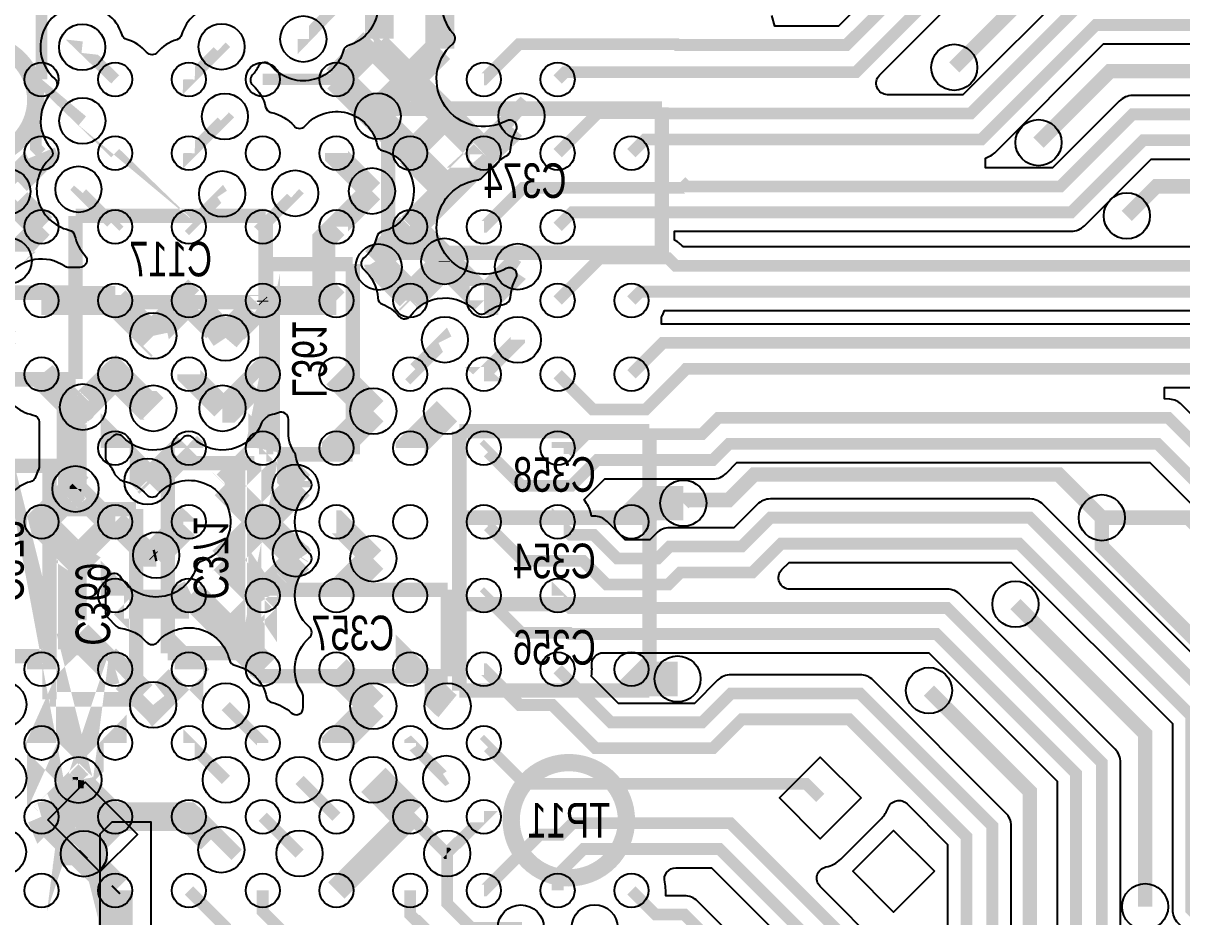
# Model space of a CAD drawing. Extents: x 208 to 378, y -7 to 113.
# Drawn here: x 254.14 to 264.36, y 59.73 to 67.61 of the extents above; entities that cross this region are included whole.
import ezdxf
from ezdxf.enums import TextEntityAlignment as Align

# ---------------------------------------------------------------- set-up
doc = ezdxf.new("R2010")
doc.units = 0
for name, color, linetype in [('ET_TOP', 80, 'CONTINUOUS'), ('PG_SILKSCREEN_BOTTOM', 142, 'CONTINUOUS'), ('PIN_TOP', 141, 'CONTINUOUS'), ('RD_ASSEMBLY_BOTTOM', 212, 'CONTINUOUS'), ('VC_TOP', 43, 'CONTINUOUS')]:
    doc.layers.add(name, color=color, linetype=linetype)

msp = doc.modelspace()

# ---------------------------------------------------------------- linework, layer by layer
at = {"layer": 'ET_TOP'}
for points, const_width in [([(295.783, 40.605964), (295.783, 42.233342), (293.845742, 44.1706), (290.797742, 44.1706), (289.654742, 45.3136), (287.9344, 45.3136), (286.639, 46.609), (280.67, 46.609), (274.574, 52.705), (274.574, 63.5), (269.1384, 68.9356), (262.922512, 68.9356), (261.550658, 67.564), (261.399274, 67.41287), (259.908294, 67.41287), (259.899912, 67.420998), (258.515612, 67.420998), (258.204716, 67.110102), (258.204462, 67.110102)], 0.10414), ([(280.575258, 46.3804), (274.3454, 52.610258), (274.3454, 63.405258), (269.043658, 68.707), (263.017254, 68.707), (261.874, 67.564), (261.48411, 67.17411), (258.91871, 67.17411), (258.854702, 67.110102)], 0.10414), ([(262.350758, 67.215766), (263.333992, 68.199), (265.176, 68.199)], 0.127), ([(257.283204, 67.467734), (257.283204, 68.029582)], 0.254), ([(257.816604, 67.37985), (257.816604, 67.884802)], 0.254), ([(293.243, 40.605964), (293.243, 42.233342), (292.550342, 42.926), (289.941, 42.926), (288.6964, 44.1706), (287.495742, 44.1706), (286.200342, 45.466), (280.416, 45.466), (273.431, 52.451), (273.431, 63.119), (268.732, 67.818), (263.50468, 67.818), (262.495792, 66.809112), (259.95757, 66.809112), (259.956808, 66.809874), (259.81152, 66.809874), (259.809996, 66.811398), (259.205984, 66.811398), (258.854702, 66.460116)], 0.10414), ([(254.304546, 67.749928), (254.304546, 67.110102)], 0.1016), ([(256.612644, 67.465702), (256.612644, 67.458082), (256.90449, 67.760088)], 0.1016), ([(254.664972, 66.74485), (254.634238, 66.770504), (254.954532, 66.460116)], 0.1016), ([(280.321258, 45.2374), (273.2024, 52.356258), (273.2024, 63.024258), (268.637258, 67.5894), (263.599168, 67.5894), (262.590534, 66.580512), (259.944616, 66.580512), (259.943854, 66.580004), (259.624322, 66.580004), (259.504688, 66.460116)], 0.10414), ([(257.231388, 67.437), (256.90449, 67.110102)], 0.254), ([(256.914396, 67.120008), (257.231388, 67.437)], 0.254), ([(257.231388, 67.437), (257.25247, 67.437)], 0.254), ([(257.25247, 67.437), (257.283204, 67.467734)], 0.254), ([(257.25247, 67.402202), (257.25247, 67.437)], 0.254), ([(257.554476, 67.100196), (257.25247, 67.402202)], 0.254), ([(254.954532, 67.110102), (254.660654, 67.394074), (254.66294, 67.39382)], 0.1016), ([(255.8923, 67.39763), (255.895856, 67.394328), (255.604264, 67.102736), (255.604518, 67.110102)], 0.1016), ([(257.554476, 67.117976), (257.816604, 67.37985)], 0.254), ([(257.564382, 66.469768), (256.914396, 67.120008)], 0.254), ([(257.28549, 66.830956), (257.554222, 67.099688)], 0.254), ([(257.554222, 67.099688), (257.554476, 67.100196)], 0.254), ([(257.554222, 67.099688), (257.886454, 66.76771)], 0.254), ([(257.554476, 67.100196), (257.554476, 67.117976)], 0.254), ([(263.093708, 66.552318), (263.72439, 67.183), (265.176, 67.183)], 0.127), ([(254.304546, 66.460116), (254.254, 66.510662), (254.254, 67.059302), (254.304546, 67.110102)], 0.1016), ([(256.254504, 67.110102), (256.90449, 67.110102)], 0.1016), ([(257.268218, 66.785744), (257.28549, 66.802762)], 0.254), ([(257.28549, 66.802762), (257.28549, 66.830956)], 0.254), ([(258.535678, 66.784474), (258.5339, 66.785998), (258.20624, 66.458338)], 0.254), ([(255.604518, 66.460116), (255.604264, 66.449702), (255.929638, 66.775076), (255.921764, 66.782696)], 0.1016), ([(257.564382, 66.469768), (257.842004, 66.74739)], 0.2032), ([(257.842004, 66.74739), (257.8862, 66.767456)], 0.2032), ([(257.888994, 66.77025), (257.886454, 66.76771)], 0.254), ([(258.201668, 66.457322), (257.888994, 66.77025)], 0.254), ([(257.8862, 66.767456), (257.886454, 66.76771)], 0.2032), ([(289.052, 40.605964), (289.052, 42.233342), (288.257742, 43.0276), (286.987742, 43.0276), (285.565342, 44.45), (279.781, 44.45), (272.415, 51.816), (272.415, 62.611), (268.224, 66.802), (263.922764, 66.802), (263.286748, 66.165984), (259.988304, 66.165984), (259.979668, 66.174366), (259.95884, 66.153284), (258.54787, 66.153284), (258.204716, 65.81013), (258.204462, 65.81013)], 0.10414), ([(287.782, 40.605964), (287.782, 41.656), (287.909, 41.783), (288.71926, 41.783), (288.8234, 41.88714), (288.8234, 42.1386), (288.163, 42.799), (287.931098, 42.799), (287.677098, 42.545), (287.468818, 42.545), (287.214818, 42.799), (286.893, 42.799), (285.4706, 44.2214), (279.686258, 44.2214), (272.1864, 51.721258), (272.1864, 62.516258), (268.129258, 66.5734), (264.017252, 66.5734), (263.38149, 65.937384), (258.981956, 65.937384), (258.854702, 65.81013)], 0.10414), ([(254.304546, 66.460116), (254.311658, 66.442844), (253.996952, 66.128138), (254.004064, 66.120772)], 0.254), ([(256.90449, 66.460116), (256.90449, 66.439288), (257.21818, 66.125598)], 0.2032), ([(257.554476, 66.460116), (257.839718, 66.174874)], 0.254), ([(257.564382, 66.469768), (257.554476, 66.460116)], 0.2032), ([(258.204716, 66.45021), (257.92938, 66.174874)], 0.254), ([(258.204462, 66.460116), (258.204716, 66.460116), (258.201668, 66.457322)], 0.254), ([(258.204462, 66.460116), (258.204716, 66.460116), (258.204716, 66.45021)], 0.254), ([(258.20624, 66.458338), (258.204716, 66.460116), (258.204462, 66.460116)], 0.254), ([(257.92938, 66.174874), (257.564636, 65.81013)], 0.254), ([(257.839718, 66.174874), (257.92938, 66.174874)], 0.254), ([(254.304546, 65.81013), (254.309626, 65.805304), (253.998984, 66.115692), (254.004064, 66.120772)], 0.254), ([(254.954532, 65.81013), (254.956056, 65.811654), (254.628396, 66.139314), (254.62992, 66.141092)], 0.1016), ([(256.90449, 65.81013), (256.90449, 65.811908), (257.21818, 66.125598)], 0.2032), ([(265.176, 66.167), (264.131806, 66.167), (263.87171, 65.906904)], 0.127), ([(255.604518, 65.81013), (255.60528, 65.809368), (255.896872, 66.10096), (255.89738, 66.100198)], 0.1016), ([(256.540508, 66.105786), (256.543048, 66.1035), (256.251964, 65.812416), (256.254504, 65.81013)], 0.1016), ([(254.013462, 65.509648), (254.304546, 65.81013)], 0.2032), ([(256.90449, 65.81013), (256.794, 65.69964), (256.794, 65.270634), (256.90449, 65.160144)], 0.2032), ([(257.553714, 65.811146), (257.24739, 65.504822)], 0.254), ([(257.554476, 65.81013), (257.553714, 65.811146)], 0.254), ([(257.564636, 65.81013), (257.554476, 65.81013)], 0.254), ([(257.554476, 65.81013), (257.855974, 65.508632)], 0.254), ([(286.512, 40.605964), (286.512, 41.7576), (286.4739, 41.7957), (286.4739, 41.890442), (285.057342, 43.307), (279.4, 43.307), (271.399, 51.308), (271.399, 61.976), (267.589, 65.786), (264.979658, 65.786), (264.660634, 65.466976), (259.895086, 65.466976), (259.829808, 65.532508), (259.226812, 65.532508), (258.854702, 65.160144)], 0.10414), ([(254.013462, 65.509648), (253.99238, 65.490598), (253.99365, 65.490598)], 0.2032), ([(257.24739, 65.504822), (257.271774, 65.480438)], 0.254), ([(257.2766, 65.4558), (257.24739, 65.504822)], 0.254), ([(257.27279, 65.480438), (257.271774, 65.480438)], 0.254), ([(257.271774, 65.480438), (257.2766, 65.475866)], 0.254), ([(257.554476, 65.199006), (257.27279, 65.480438)], 0.254), ([(257.2766, 65.475866), (257.2766, 65.4558)], 0.254), ([(257.554476, 65.182242), (257.866896, 65.494916)], 0.254), ([(257.855974, 65.508632), (257.855974, 65.505838)], 0.254), ([(257.866642, 65.498726), (257.855974, 65.505838)], 0.254), ([(257.855974, 65.505838), (257.855974, 65.498726)], 0.254), ([(257.855974, 65.505838), (257.863086, 65.498726)], 0.254), ([(257.855974, 65.498726), (257.863086, 65.498726)], 0.254), ([(257.866896, 65.494916), (257.863086, 65.498726)], 0.254), ([(257.863086, 65.498726), (257.866642, 65.498726)], 0.254), ([(258.204716, 65.160906), (257.866642, 65.498726)], 0.254), ([(285.242, 40.605964), (285.242, 41.656), (285.369, 41.783), (285.75, 41.783), (285.91764, 41.61536), (286.06496, 41.61536), (286.17164, 41.72204), (286.17164, 41.86936), (285.529274, 42.511726), (285.275274, 42.511726), (285.107634, 42.679366), (285.107634, 42.933366), (284.9626, 43.0784), (279.305258, 43.0784), (271.1704, 51.213258), (271.1704, 61.881258), (267.494258, 65.5574), (265.0744, 65.5574), (264.755376, 65.238376), (259.58292, 65.238376), (259.504688, 65.160144)], 0.10414), ([(257.855974, 65.505838), (257.855974, 65.498726)], 0.1016), ([(256.254504, 63.859918), (256.254504, 63.860172), (256.252472, 63.850012)], 0.3048), ([(254.304546, 65.160144), (254.954532, 65.160144)], 0.254), ([(255.29032, 64.849756), (255.284478, 64.855598), (255.271778, 64.842898), (254.954532, 65.160144)], 0.254), ([(255.29032, 64.849756), (255.288288, 64.859408), (255.596898, 65.167764), (255.604518, 65.160144)], 0.254), ([(255.927606, 64.830706), (255.92913, 64.832484), (255.602994, 65.15862), (255.604518, 65.160144)], 0.254), ([(255.927606, 64.830706), (255.927098, 64.831468), (256.255266, 65.159636), (256.254504, 65.160144)], 0.254), ([(256.254504, 65.160144), (256.90449, 65.160144)], 0.254), ([(256.254504, 65.154302), (256.254504, 65.160144)], 0.254), ([(256.254504, 65.154302), (256.254504, 65.150238)], 0.254), ([(256.260092, 65.154302), (256.254504, 65.154302)], 0.254), ([(257.5433, 65.17132), (257.554476, 65.182242)], 0.254), ([(257.554476, 65.160144), (257.5433, 65.17132)], 0.254), ([(257.554476, 65.182242), (257.554476, 65.199006)], 0.254), ([(257.554476, 65.160144), (257.554476, 65.182242)], 0.254), ([(258.204462, 65.160144), (258.204716, 65.160144), (258.204716, 65.160906)], 0.254), ([(256.254504, 65.150238), (256.264156, 65.150238), (256.260092, 65.154302)], 0.1016), ([(256.254504, 65.160144), (256.254504, 65.150238)], 0.1016), ([(256.260092, 65.154302), (256.254504, 65.160144)], 0.1016), ([(254.631952, 60.923932), (254.632206, 60.922916), (254.630174, 60.933838)], 0.254), ([(257.554476, 64.510158), (257.554984, 64.50965), (257.8608, 64.815466), (257.861054, 64.814958)], 0.127), ([(258.503674, 64.81445), (258.503674, 64.81318), (258.202684, 64.511936), (258.204716, 64.510158), (258.204462, 64.510158)], 0.127), ([(276.987, 40.605964), (276.987, 41.545002), (276.749002, 41.783), (276.30374, 41.783), (276.1996, 41.88714), (276.1996, 43.274742), (269.367, 50.107342), (269.367, 60.452), (265.032236, 64.786764), (259.78104, 64.786764), (259.504688, 64.510158)], 0.10414), ([(255.290574, 64.210438), (255.265174, 64.235838), (255.228852, 64.235838), (254.954532, 64.510158), (254.948944, 64.505586), (254.659638, 64.21628)], 0.254), ([(255.900174, 64.210438), (255.953006, 64.210438), (256.253488, 64.511174), (256.254504, 64.510158)], 0.254), ([(254.61849, 64.195198), (254.309118, 64.50457), (254.304546, 64.510158)], 0.254), ([(254.954532, 64.510158), (254.954532, 64.506348), (254.669798, 64.221614)], 0.2032), ([(255.604518, 64.510158), (255.604518, 64.506094), (255.900174, 64.210438)], 0.2032), ([(256.90449, 64.510158), (257.22961, 64.185038)], 0.254), ([(275.717, 40.605964), (275.717, 41.275), (275.971, 41.529), (275.971, 43.18), (269.1384, 50.0126), (269.1384, 60.357258), (264.937748, 64.558164), (259.987542, 64.558164), (259.882894, 64.453262), (259.628894, 64.199262), (259.165344, 64.199262), (258.854702, 64.510158)], 0.10414), ([(254.644144, 64.192658), (254.62611, 64.184022), (254.622808, 64.19088), (254.61849, 64.195198)], 0.254), ([(254.669798, 64.221614), (254.61849, 64.195198)], 0.254), ([(254.63246, 64.190372), (254.632968, 64.189864), (254.633984, 64.190626)], 0.254), ([(254.669798, 64.221614), (254.63246, 64.190372)], 0.254), ([(254.669798, 64.221614), (254.636016, 64.192658)], 0.254), ([(254.63627, 64.192658), (254.669798, 64.221614)], 0.254), ([(254.669798, 64.221614), (254.644144, 64.192658)], 0.254), ([(254.669798, 64.221614), (254.659638, 64.21628)], 0.254), ([(254.575818, 63.509398), (254.575818, 64.195198), (254.61849, 64.195198)], 0.254), ([(254.633984, 64.190626), (254.61849, 64.195198)], 0.254), ([(254.636016, 64.192658), (254.62611, 64.192658), (254.62611, 64.195198), (254.61849, 64.195198)], 0.254), ([(254.63246, 64.190372), (254.633984, 64.190626)], 0.254), ([(254.644144, 64.192658), (254.633984, 64.190626)], 0.254), ([(254.636016, 64.192658), (254.633984, 64.190626)], 0.254), ([(254.659638, 64.21628), (254.636016, 64.192658)], 0.254), ([(254.636016, 64.192658), (254.63627, 64.192658)], 0.254), ([(254.63627, 64.192658), (254.644144, 64.192658)], 0.254), ([(256.90449, 63.859918), (256.90449, 63.860172), (257.22961, 64.185038)], 0.254), ([(257.554476, 63.859918), (257.554476, 63.860172), (257.879596, 64.185038)], 0.254), ([(254.954532, 63.859918), (254.954532, 63.860172), (255.213866, 63.600838)], 0.254), ([(256.581148, 63.533528), (256.254504, 63.860172), (256.254504, 63.859918)], 0.254), ([(272.288, 40.605964), (272.288, 41.656), (272.161, 41.783), (271.653, 41.783), (271.5006, 41.9354), (271.5006, 46.068742), (268.1986, 49.370742), (268.1986, 60.165742), (264.237978, 64.126364), (260.272022, 64.126364), (260.128258, 63.9826), (259.106924, 63.9826), (258.979924, 63.8556), (258.975352, 63.860172), (258.854702, 63.860172), (258.854702, 63.859918)], 0.10414), ([(255.586992, 63.877444), (255.256792, 63.547498)], 0.254), ([(255.604518, 63.859918), (255.604518, 63.860172), (255.586992, 63.877444)], 0.254), ([(256.252472, 63.850012), (255.944116, 63.541656)], 0.254), ([(271.018, 40.605964), (271.018, 41.275), (271.272, 41.529), (271.272, 45.974), (267.97, 49.276), (267.97, 60.071), (264.143236, 63.897764), (260.366764, 63.897764), (260.223, 63.754), (259.201412, 63.754), (258.973828, 63.526416), (258.538218, 63.526416), (258.204716, 63.860172), (258.204462, 63.859918)], 0.10414), ([(254.604012, 63.509398), (254.575818, 63.509398)], 0.254), ([(254.604774, 63.499238), (254.575818, 63.509398)], 0.254), ([(254.604012, 63.509398), (254.596646, 63.502286), (254.593598, 63.499238)], 0.254), ([(254.604012, 63.509398), (254.613664, 63.509398)], 0.254), ([(254.604774, 63.499238), (254.604012, 63.509398)], 0.254), ([(254.62738, 63.509398), (254.604774, 63.499238)], 0.254), ([(254.613664, 63.509398), (254.604774, 63.499238)], 0.254), ([(254.613664, 63.509398), (254.620776, 63.516256), (254.62738, 63.509398)], 0.254), ([(254.613664, 63.509398), (254.62738, 63.509398)], 0.254), ([(255.213866, 63.600838), (255.214374, 63.600838)], 0.254), ([(255.214374, 63.600838), (255.239774, 63.575438)], 0.254), ([(255.239774, 63.575438), (255.23952, 63.56477)], 0.254), ([(255.256792, 63.547498), (255.23952, 63.56477)], 0.254), ([(255.922018, 63.534036), (255.92278, 63.534798)], 0.3048), ([(255.92278, 63.534798), (255.9431, 63.54064)], 0.3048), ([(255.938782, 63.536322), (255.976374, 63.550038)], 0.3048), ([(255.9431, 63.54064), (255.976374, 63.550038)], 0.3048), ([(256.248154, 63.2079), (255.922018, 63.534036)], 0.254), ([(255.9431, 63.54064), (255.938782, 63.536322)], 0.254), ([(255.9431, 63.54064), (255.944116, 63.541656)], 0.254), ([(255.944116, 63.541656), (255.976374, 63.550038)], 0.254), ([(256.581148, 63.533528), (256.256028, 63.208662)], 0.254), ([(256.54508, 63.570358), (256.54508, 63.513208)], 0.254), ([(256.582926, 63.532512), (256.54508, 63.570358)], 0.254), ([(256.54508, 63.513208), (256.581148, 63.533528)], 0.254), ([(256.581148, 63.533528), (256.582164, 63.532512)], 0.254), ([(256.582164, 63.532512), (256.582926, 63.532512)], 0.254), ([(259.962904, 63.374016), (259.990844, 63.401956), (260.361684, 63.401956), (260.586728, 63.627), (263.271, 63.627), (263.652, 63.246)], 0.127), ([(254.593598, 63.499238), (254.304546, 63.210186), (254.303784, 63.199264), (254.62738, 62.875668)], 0.254), ([(254.604774, 63.499238), (254.593598, 63.499238)], 0.2032), ([(254.929386, 63.209932), (254.89408, 63.209932), (254.604774, 63.499238)], 0.2032), ([(254.604774, 63.499238), (254.604774, 63.500508), (254.613664, 63.509398)], 0.1016), ([(259.504688, 63.209932), (259.504688, 63.210186), (259.668518, 63.374016), (259.962904, 63.374016)], 0.3048), ([(255.914906, 62.874652), (256.248154, 63.2079)], 0.254), ([(256.255012, 63.204852), (256.254504, 63.210186)], 0.3048), ([(256.252472, 63.212218), (256.248154, 63.2079)], 0.254), ([(256.254504, 63.210186), (256.248154, 63.2079)], 0.254), ([(256.248154, 63.2079), (256.255266, 63.200788)], 0.254), ([(256.251964, 63.207646), (256.254504, 63.210186)], 0.254), ([(256.255012, 63.204852), (256.251964, 63.207646)], 0.254), ([(256.254504, 63.210186), (256.252472, 63.212218)], 0.254), ([(256.256028, 63.208662), (256.254504, 63.210186)], 0.254), ([(256.255266, 63.200788), (256.254504, 63.210186)], 0.254), ([(256.255012, 63.204852), (256.576068, 62.883796)], 0.254), ([(269.748, 40.605964), (269.748, 41.275), (268.732, 42.291), (268.732, 43.053), (270.256, 44.577), (270.256, 45.916342), (267.081, 49.091342), (267.081, 57.473342), (264.668, 59.886342), (264.668, 61.595), (263.017, 63.246), (260.731, 63.246), (260.477, 62.992), (259.842, 62.992), (259.735828, 62.885828), (259.382514, 62.885828), (259.173726, 63.094616), (258.970018, 63.094616), (258.854702, 63.210186), (258.854702, 63.209932)], 0.10414), ([(254.616966, 62.897512), (254.304546, 63.209932)], 0.2032), ([(254.929386, 63.209932), (254.616966, 62.897512)], 0.2032), ([(254.954532, 63.209932), (254.929386, 63.209932)], 0.2032), ([(255.290574, 62.915038), (255.249426, 62.915038), (254.954532, 63.209932)], 0.2032), ([(256.90449, 63.209932), (256.904744, 63.209932), (257.22961, 62.885066)], 0.2032), ([(268.478, 40.605964), (268.478, 41.275), (268.5034, 41.3004), (268.5034, 43.147742), (270.0274, 44.671742), (270.0274, 45.8216), (266.8524, 48.9966), (266.8524, 57.3786), (264.4394, 59.7916), (264.4394, 61.500258), (262.922258, 63.0174), (260.825742, 63.0174), (260.571742, 62.7634), (259.936742, 62.7634), (259.83057, 62.657228), (259.287772, 62.657228), (259.078984, 62.866016), (258.548632, 62.866016), (258.204716, 63.210186), (258.204462, 63.209932)], 0.10414), ([(263.652, 63.246), (263.652, 62.992), (264.922, 61.722)], 0.127), ([(263.652, 63.246), (264.414, 63.246), (267.462, 60.198), (267.462, 55.499)], 0.127), ([(254.62738, 62.875668), (254.628142, 62.87516), (254.62738, 62.874398), (254.616966, 62.88278)], 0.254), ([(255.2954, 62.910212), (255.299972, 62.915038)], 0.254), ([(256.546096, 62.929008), (256.542286, 62.922912)], 0.254), ([(256.542286, 62.922912), (256.576068, 62.883796)], 0.254), ([(256.573528, 62.881256), (256.542286, 62.922912)], 0.254), ([(256.576068, 62.883796), (256.546096, 62.929008)], 0.254), ([(254.616966, 62.88278), (254.616966, 62.874398), (254.575818, 62.874398), (254.575818, 62.213998), (254.62738, 62.213998)], 0.254), ([(254.616966, 62.88278), (254.62738, 62.875668)], 0.254), ([(254.616966, 62.88278), (254.616966, 62.897512)], 0.2032), ([(255.299972, 62.915038), (255.290574, 62.915038)], 0.2032), ([(255.315974, 62.915038), (255.299972, 62.915038)], 0.2032), ([(255.2954, 62.910212), (255.290574, 62.915038)], 0.1016), ([(255.315974, 62.915038), (255.2954, 62.910212)], 0.1016), ([(255.900174, 62.864238), (255.91262, 62.876684)], 0.254), ([(255.902206, 62.862206), (255.900174, 62.864238)], 0.254), ([(255.914906, 62.874652), (255.902206, 62.862206)], 0.254), ([(255.91262, 62.876684), (255.914906, 62.874652)], 0.254), ([(256.242058, 62.5475), (255.914906, 62.874652)], 0.254), ([(256.254504, 62.559946), (256.254504, 62.5602), (256.275332, 62.529466)], 0.254), ([(256.414524, 62.721998), (256.573528, 62.881256)], 0.254), ([(256.90449, 62.559946), (256.90449, 62.5602), (257.22961, 62.885066)], 0.254), ([(255.031494, 62.483238), (254.954532, 62.5602), (254.954532, 62.559946)], 0.254), ([(256.254504, 62.559946), (256.254504, 62.5602), (256.242058, 62.5475)], 0.254), ([(256.254504, 62.559946), (256.254504, 62.5602), (256.414524, 62.719966)], 0.254), ([(256.414524, 62.719966), (256.414524, 62.721998)], 0.254), ([(255.604518, 62.483238), (255.031494, 62.483238)], 0.254), ([(255.623822, 62.569344), (255.604518, 62.5602), (255.604518, 62.559946)], 0.254), ([(255.63195, 62.56147), (255.604518, 62.534038)], 0.254), ([(255.604518, 62.559946), (255.604518, 62.534038)], 0.254), ([(255.604518, 62.534038), (255.604518, 62.483238)], 0.254), ([(255.63195, 62.56147), (255.623822, 62.569344)], 0.254), ([(255.990344, 62.203076), (255.63195, 62.56147)], 0.254), ([(256.275332, 62.529466), (255.98882, 62.242954)], 0.254), ([(263.017, 40.859964), (263.017, 41.529), (263.271, 41.783), (263.271, 43.688), (262.382, 44.577), (262.382, 46.043342), (265.8364, 49.497742), (265.8364, 56.9976), (263.4234, 59.4106), (263.4234, 60.992258), (262.194548, 62.221364), (258.964684, 62.221364), (258.955032, 62.231016), (258.533646, 62.231016), (258.204716, 62.5602), (258.204462, 62.559946)], 0.10414), ([(264.287, 40.859964), (264.287, 41.529), (263.7663, 42.0497), (263.60374, 42.0497), (263.4996, 42.15384), (263.4996, 43.782742), (262.6106, 44.671742), (262.6106, 45.9486), (266.065, 49.403), (266.065, 57.092342), (263.652, 59.505342), (263.652, 61.087), (262.289036, 62.449964), (258.964684, 62.449964), (258.854702, 62.5602), (258.854702, 62.559946)], 0.10414), ([(264.033, 59.817), (264.033, 61.341), (262.89, 62.484)], 0.127), ([(254.62738, 62.213998), (254.620268, 62.20714), (254.61595, 62.211458), (254.304546, 61.910214), (254.304546, 61.90996)], 0.254), ([(254.954532, 61.910214), (254.936752, 61.90488), (254.62738, 62.213998)], 0.254), ([(255.978914, 62.251844), (255.990344, 62.203076)], 0.254), ([(255.978914, 62.251844), (255.987042, 62.199774)], 0.254), ([(256.00914, 62.221872), (255.978914, 62.251844)], 0.254), ([(255.98882, 62.242954), (255.978914, 62.251844)], 0.254), ([(255.987042, 62.199774), (255.990344, 62.203076)], 0.254), ([(255.987042, 62.199774), (256.270506, 61.91631)], 0.254), ([(255.990344, 62.203076), (256.00914, 62.221872)], 0.254), ([(255.28905, 61.596016), (255.290066, 61.594746), (255.605026, 61.909706), (255.604518, 61.910214), (255.604518, 61.90996)], 0.254), ([(257.554476, 61.90996), (257.554476, 61.910214), (257.855974, 61.608716), (257.884676, 61.585094)], 0.254), ([(255.28905, 61.596016), (255.28397, 61.590936), (254.959612, 61.91504), (254.954532, 61.910214)], 0.254), ([(254.954532, 61.90996), (254.954532, 61.910214)], 0.254), ([(256.270506, 61.91631), (256.254504, 61.910214)], 0.254), ([(256.254504, 61.910214), (256.254504, 61.90996)], 0.254), ([(256.90449, 61.90996), (257.22961, 61.585094)], 0.254), ([(259.912104, 61.824616), (259.590032, 61.824616), (259.504688, 61.90996)], 0.3048), ([(260.477, 40.859964), (260.477, 41.529), (260.858, 41.91), (260.858, 46.170342), (264.8204, 50.132742), (264.8204, 56.547258), (262.4582, 58.909458), (262.4582, 60.433458), (261.423658, 61.468), (260.477, 61.468), (260.223, 61.214), (259.188712, 61.214), (258.807458, 61.595), (258.519676, 61.595), (258.204716, 61.90996), (258.204462, 61.90996)], 0.10414), ([(261.747, 40.859964), (261.747, 41.91), (261.62, 42.037), (261.19074, 42.037), (261.0866, 42.14114), (261.0866, 46.0756), (265.049, 50.038), (265.049, 56.642), (262.6868, 59.0042), (262.6868, 60.5282), (261.5184, 61.6966), (260.382258, 61.6966), (260.128258, 61.4426), (259.322062, 61.4426), (258.854702, 61.90996)], 0.10414), ([(254.304546, 61.259974), (254.304546, 61.260228), (254.296164, 61.241686), (254.62738, 60.910216)], 0.254), ([(256.90449, 61.259974), (256.90449, 61.260228), (257.22961, 61.585094)], 0.254), ([(262.128, 61.722), (263.017, 60.833), (263.017, 59.182), (263.652, 58.547)], 0.127), ([(256.254504, 61.259974), (256.254504, 61.260228), (255.929638, 61.585094)], 0.1016), ([(254.954532, 61.259974), (254.954532, 61.260228), (254.631444, 60.92698)], 0.2032), ([(255.604518, 61.259974), (255.604518, 61.260228), (255.929638, 60.935108)], 0.1016), ([(257.554476, 61.259974), (257.554476, 61.260228), (257.555238, 61.260736), (257.87096, 60.945014), (257.871722, 60.945522)], 0.1016), ([(258.204462, 61.259974), (258.204716, 61.260228), (258.564126, 60.900564), (261.044436, 60.900564), (261.169658, 60.775342)], 0.1016), ([(254.62738, 60.893198), (254.620014, 60.900818), (254.32639, 60.60694)], 0.254), ([(257.554476, 60.609988), (257.22961, 60.935108)], 0.3048), ([(254.630174, 60.933838), (254.62738, 60.893198)], 0.254), ([(254.630174, 60.933838), (254.62738, 60.910216)], 0.254), ([(254.62738, 60.910216), (254.628396, 60.9092)], 0.254), ([(254.62738, 60.893198), (254.636016, 60.901834)], 0.254), ([(254.628396, 60.9092), (254.630174, 60.933838)], 0.254), ([(254.628396, 60.9092), (254.629666, 60.925202)], 0.254), ([(254.636016, 60.901834), (254.628396, 60.9092)], 0.254), ([(254.630174, 60.933838), (254.629158, 60.924694)], 0.254), ([(254.629412, 60.92698), (254.629158, 60.925202), (254.630174, 60.933838)], 0.254), ([(254.629666, 60.925202), (254.630174, 60.933838)], 0.254), ([(254.631952, 60.923932), (254.630174, 60.933838)], 0.254), ([(254.631444, 60.92698), (254.630174, 60.933838)], 0.254), ([(254.636016, 60.901834), (254.630174, 60.933838)], 0.254), ([(254.631698, 60.924694), (254.631444, 60.92698)], 0.254), ([(254.631444, 60.92698), (254.631952, 60.923932)], 0.254), ([(254.636016, 60.901834), (254.94615, 60.5917)], 0.254), ([(254.62738, 60.910216), (254.62738, 60.922916), (254.629158, 60.924694)], 0.2032), ([(254.62738, 60.893198), (254.62738, 60.910216)], 0.2032), ([(254.629158, 60.924694), (254.629412, 60.92698)], 0.2032), ([(254.629412, 60.925202), (254.629158, 60.924694)], 0.2032), ([(254.629412, 60.92698), (254.630174, 60.933838)], 0.2032), ([(254.629666, 60.925202), (254.629412, 60.925202)], 0.2032), ([(254.631444, 60.92698), (254.629666, 60.925202)], 0.2032), ([(254.62738, 60.910216), (254.628396, 60.910216), (254.629412, 60.925202)], 0.1016), ([(254.629412, 60.925202), (254.630174, 60.933838)], 0.1016), ([(256.579624, 60.935108), (256.90449, 60.609988)], 0.1016), ([(254.304546, 60.609988), (254.311912, 60.592716), (254.32639, 60.60694)], 0.254), ([(254.32639, 60.60694), (254.319024, 60.614306), (254.304546, 60.609988)], 0.254), ([(254.32639, 60.60694), (254.64389, 60.28944)], 0.254), ([(254.665734, 60.296298), (254.967232, 60.597542)], 0.254), ([(254.94615, 60.5917), (254.954532, 60.609988)], 0.254), ([(255.604518, 60.600082), (255.594612, 60.609988), (254.954532, 60.609988)], 0.254), ([(254.967232, 60.597542), (254.954532, 60.609988)], 0.254), ([(255.604518, 60.609988), (255.602994, 60.608464)], 0.254), ([(255.602994, 60.608464), (255.89103, 60.320682), (255.889506, 60.319158)], 0.254), ([(255.602994, 60.608464), (255.604518, 60.607194)], 0.254), ([(255.604518, 60.607194), (255.604518, 60.609988)], 0.254), ([(255.604518, 60.609988), (255.604518, 60.600082)], 0.254), ([(255.604518, 60.600082), (255.604518, 60.607194)], 0.254), ([(256.90449, 59.960002), (257.554476, 60.609988)], 0.2032), ([(256.579624, 60.285122), (256.254504, 60.609988)], 0.1016), ([(257.048, 40.859964), (257.048, 42.602658), (257.396742, 42.9514), (258.2164, 42.9514), (259.9436, 44.6786), (259.9436, 46.387258), (264.033, 50.476658), (264.033, 56.261), (261.62, 58.674), (261.62, 59.309), (260.3754, 60.5536), (258.986782, 60.5536), (258.885182, 60.452), (258.69646, 60.452), (258.204716, 59.960002), (258.204462, 59.960002)], 0.10414), ([(257.554476, 60.609988), (257.87731, 60.287408)], 0.1016), ([(258.204462, 60.609988), (258.204716, 60.609988), (257.972306, 60.377832), (257.96748, 60.377832), (257.87731, 60.287408)], 0.1016), ([(254.649732, 60.283598), (254.638302, 60.283598), (254.64389, 60.28944)], 0.2032), ([(254.64389, 60.28944), (254.67818, 60.283598)], 0.254), ([(254.64389, 60.28944), (254.649732, 60.283598)], 0.254), ([(254.666496, 60.271914), (254.663956, 60.269374), (254.649732, 60.283598)], 0.254), ([(254.67818, 60.283598), (254.665734, 60.296298)], 0.254), ([(254.96647, 59.97194), (254.666496, 60.271914)], 0.254), ([(254.649732, 60.283598), (254.67818, 60.283598)], 0.2032), ([(255.778, 40.859964), (255.778, 42.05986), (255.88214, 42.164), (256.71526, 42.164), (256.8194, 42.26814), (256.8194, 42.6974), (257.302, 43.18), (258.121658, 43.18), (259.715, 44.773342), (259.715, 46.482), (263.8044, 50.5714), (263.8044, 56.166258), (261.3914, 58.579258), (261.3914, 59.214258), (260.280658, 60.325), (259.081524, 60.325), (258.854702, 60.098178), (258.854702, 59.960002)], 0.10414), ([(254.666496, 60.271914), (254.67818, 60.283598)], 0.1016), ([(258.540504, 59.630564), (258.094988, 59.630564), (257.881374, 59.844432), (257.881374, 60.283344), (257.87731, 60.287408)], 0.1016), ([(257.87731, 60.287408), (257.880104, 60.287408), (257.881374, 60.286138)], 0.1016), ([(254.954532, 59.960002), (254.954532, 59.310016)], 0.3048), ([(225.552, 40.859964), (225.552, 42.545), (228.6, 45.593), (234.823, 45.593), (238.7854, 49.5554), (250.4694, 49.5554), (255.3716, 54.4576), (255.3716, 55.3466), (255.651, 55.626), (255.651, 57.917334), (256.159, 58.42508), (256.159, 58.928), (255.924304, 59.162696), (255.924304, 59.640216), (255.604518, 59.960002)], 0.10414), ([(230.251, 40.859964), (230.251, 42.221658), (232.123742, 44.0944), (235.171742, 44.0944), (239.515142, 48.4378), (250.8758, 48.4378), (256.413, 53.975), (256.413, 57.680098), (256.59334, 57.860438), (256.59334, 59.436254), (256.254504, 59.77509), (256.254504, 59.960002)], 0.10414), ([(241.3, 40.859964), (241.3, 43.053), (243.3574, 45.1104), (252.1204, 45.1104), (259.9436, 52.9336), (259.9436, 54.7624), (257.8862, 56.8198), (257.8862, 59.424062), (257.619246, 59.691016), (257.610102, 59.691016), (257.554476, 59.746642), (257.554476, 59.960002)], 0.10414), ([(254.954532, 59.960002), (254.96647, 59.97194)], 0.1016)]:
    msp.add_lwpolyline(points, dxfattribs=dict(at, const_width=const_width))
for points, format in [([(280.48458, 45.631608), (273.596608, 52.51958), (273.596608, 63.119, 0.198958), (273.548094, 63.236094), (268.849094, 67.935094, 0.198958), (268.732, 67.983608), (263.50468, 67.983608, 0.198958), (263.387586, 67.935094), (262.427212, 66.97472), (261.763764, 66.97472, -0.667101), (261.692136, 67.147948), (261.991094, 67.446906), (263.085834, 68.541392), (268.975078, 68.541392), (274.179792, 63.336678), (274.179792, 52.610258, 0.198958), (274.228306, 52.493164), (280.458164, 46.263306, 0.198958)], "xyb"), ([(257.143758, 68.036948, -0.591603), (257.010154, 67.409568, 0.256346), (256.967228, 67.366134, -0.611821), (256.324354, 67.236594, 0.541927), (256.218436, 67.226434, -0.065611), (256.163064, 67.147694, 0.417903), (256.167382, 67.057524, -0.154622), (256.280666, 66.866008, 0.292196), (256.329688, 66.818256, -0.164371), (256.531364, 66.69913, 0.458036), (256.62763, 66.69913, -0.624498), (257.263392, 66.53149, 0.287878), (257.309874, 66.482468, -0.779841), (257.306064, 65.767966, 0.278394), (257.259582, 65.721738, -0.154908), (257.143758, 65.533016, 0.457508), (257.143758, 65.437004, -0.201802), (257.269742, 65.18275, 0.291095), (257.309874, 65.127632, -0.125849), (257.457956, 65.020952, 0.494832), (257.558794, 65.025524, -0.483872), (258.135374, 65.06083, 0.398819), (258.222496, 65.053464, -0.124418), (258.38658, 65.128648, 0.345115), (258.43865, 65.187068, -0.10706), (258.487164, 65.35674, 0.741036), (258.401312, 65.442592, -1.19841), (258.150106, 66.223134, 0.164578), (258.186682, 66.241168), (258.323334, 66.37782, -0.079101), (258.404106, 66.436494, 0.26478), (258.438904, 66.488818, -0.105969), (258.487164, 66.656712, 0.741189), (258.401312, 66.742564, -0.891806), (257.92938, 67.42303, 0.419409), (257.934206, 67.513454, -0.422104), (257.965448, 68.036948, 0.458038)], "xyb"), ([(255.839214, 67.76212, 0.292259), (255.53924, 67.502532, -0.251046), (255.497076, 67.45986, 0.14105), (255.327658, 67.349116, -0.457969), (255.231392, 67.349116, 0.144386), (255.057402, 67.46113, -0.25161), (255.014476, 67.503294, 1.322832), (254.420878, 67.116198, -0.451874), (254.421132, 67.020948, 0.412584), (254.387604, 66.502534, -0.409032), (254.382524, 66.413634, 0.606888), (254.548894, 65.781936, -0.291811), (254.5969, 65.733168, 0.136694), (254.688086, 65.559178, -0.656863), (254.641858, 65.452244), (254.545084, 65.452244, -0.149573), (254.509524, 65.463166, 0.942098), (254.065532, 64.883284, -0.457634)], "xyb"), ([(261.433818, 67.681094), (261.330694, 67.578224), (260.768846, 67.578224), (260.742684, 67.672712, 0.060841)], "xyb"), ([(279.84958, 44.615608), (272.580608, 51.88458), (272.580608, 62.611, 0.198958), (272.532094, 62.728094), (268.341094, 66.919094, 0.198958), (268.224, 66.967608), (263.922764, 66.967608, 0.198958), (263.80567, 66.919094), (263.218168, 66.331592), (262.626094, 66.331592), (262.626094, 66.415412), (262.656574, 66.428874, 0.09394), (262.707628, 66.463418), (263.667748, 67.423792), (268.568678, 67.423792), (273.036792, 62.955678), (273.036792, 52.356258, 0.198958), (273.085306, 52.239164), (280.204164, 45.120306, 0.198958)], "xyb"), ([(279.46858, 43.472608), (271.564608, 51.37658), (271.564608, 61.976, 0.198958), (271.516094, 62.093094), (267.706094, 65.903094, 0.198958), (267.589, 65.951608), (264.979658, 65.951608, 0.198958), (264.862564, 65.903094), (264.592054, 65.632584), (259.96392, 65.632584), (259.947156, 65.649348, 0.069079), (259.910834, 65.67678), (259.884926, 65.691258), (259.884926, 65.771776), (263.38149, 65.771776, 0.198958), (263.498584, 65.82029), (264.085832, 66.407792), (268.060678, 66.407792), (272.020792, 62.447678), (272.020792, 51.721258, 0.198958), (272.069306, 51.604164), (279.569164, 44.104306, 0.198958)], "xyb"), ([(258.504436, 65.458594, 0.1016, 0.1016, 0), (258.503674, 65.459102, 0.254, 0.254, 0), (258.204716, 65.160144, 0.254, 0.254, 0), (258.204462, 65.160144, 0.254, 0.254, 0)], "xyseb"), ([(276.316694, 43.391836), (269.532608, 50.175922), (269.532608, 60.452, 0.198958), (269.484094, 60.569094), (265.14933, 64.903858, 0.198958), (265.032236, 64.952372), (259.770626, 64.952372), (259.770626, 65.014856), (259.77596, 65.025524, 0.014932), (259.783326, 65.042034), (259.796534, 65.072768), (264.755376, 65.072768, 0.198958), (264.87247, 65.121282), (265.14298, 65.391792), (267.425678, 65.391792), (271.004792, 61.812678), (271.004792, 51.213258, 0.198958), (271.053306, 51.096164), (279.188164, 42.961306, 0.198958)], "xyb"), ([(254.065532, 64.787018, 0.624143), (254.232664, 64.151256, -0.357365), (254.283718, 64.089026), (254.283718, 63.695834, -0.117902), (254.27686, 63.667132, 0.04487), (254.252222, 63.605918, -0.257739), (254.20828, 63.562992, 0.149127), (254.027686, 63.4492, -0.458161)], "xyb"), ([(271.617694, 46.185836), (268.364208, 49.439322), (268.364208, 60.165742, 0.198958), (268.315694, 60.282836), (264.355072, 64.243458, 0.177433), (264.251694, 64.29121), (264.205212, 64.295274), (264.205212, 64.392556), (264.869168, 64.392556), (268.972792, 60.288678), (268.972792, 50.0126, 0.198958), (269.021306, 49.895506), (275.805392, 43.11142)], "xyb"), ([(264.785094, 61.712094), (263.134094, 63.363094, 0.198958), (263.017, 63.411608), (260.731, 63.411608, 0.198958), (260.613906, 63.363094), (260.40842, 63.157608), (259.842, 63.157608, 0.198958), (259.724906, 63.109094), (259.667248, 63.051436), (259.451094, 63.051436), (259.29082, 63.21171, 0.198958), (259.173726, 63.260224), (259.153406, 63.260224, 0.100296), (259.110226, 63.372492), (259.088382, 63.406782), (259.269992, 63.588392), (260.223, 63.588392, 0.198958), (260.340094, 63.636906), (260.435344, 63.732156), (264.074656, 63.732156), (267.804392, 60.00242)], "xyb"), ([(255.299972, 62.915038, 0.254, 0.254, 0), (255.599692, 63.214758, 0.1016, 0.1016, 0), (255.604518, 63.210186, 0.1016, 0.1016, 0), (255.604518, 63.209932, 0.1016, 0.1016, 0)], "xyseb"), ([(262.776208, 45.88002), (266.182094, 49.285906, 0.198958), (266.230608, 49.403), (266.230608, 57.092342, 0.198958), (266.182094, 57.209436), (263.817608, 59.573922), (263.817608, 61.087, 0.198958), (263.769094, 61.204094), (262.40613, 62.567058, 0.198958), (262.289036, 62.615572), (260.902958, 62.615572, -0.667101), (260.83133, 62.7888), (260.894322, 62.851792), (262.853678, 62.851792), (264.273792, 61.431678), (264.273792, 59.7916, 0.198958), (264.322306, 59.674506), (266.686792, 57.31002), (266.686792, 48.9966, 0.198958), (266.735306, 48.879506), (269.861792, 45.75302)], "xyb"), ([(254.629158, 60.924694, 0.2032, 0.2032, 0), (254.628904, 60.923932, 0.254, 0.254, 0), (254.630174, 60.933838, 0.254, 0.254, 0)], "xyseb"), ([(265.166094, 56.759094), (262.852408, 59.07278), (262.852408, 60.5282, 0.198958), (262.803894, 60.645294), (261.635494, 61.813694, 0.198958), (261.5184, 61.862208), (260.382258, 61.862208, 0.198958), (260.265164, 61.813694), (260.059678, 61.608208), (259.390642, 61.608208), (259.151882, 61.846714), (259.15493, 61.871606, 0.031776), (259.15747, 61.90996, 0.027532), (259.155692, 61.943234, -0.446065), (259.25653, 62.055756), (262.125968, 62.055756), (263.257792, 60.923678), (263.257792, 59.4106, 0.198958), (263.306306, 59.293506), (265.670792, 56.92902)], "xyb"), ([(260.109208, 46.318678), (264.150094, 50.359564, 0.198958), (264.198608, 50.476658), (264.198608, 56.261, 0.198958), (264.150094, 56.378094), (261.785608, 58.74258), (261.785608, 59.309, 0.198958), (261.737094, 59.426094), (261.16788, 59.995308, -0.599111), (261.219696, 60.166758, 0.147933), (261.34949, 60.236354), (261.708646, 60.59551, 0.107815), (261.76732, 60.686696, -0.546812), (261.934452, 60.723272), (262.292592, 60.364878), (262.292592, 58.909458, 0.198958), (262.341106, 58.792364), (264.654792, 56.478678), (264.654792, 50.201322), (260.740906, 46.287436, 0.198958)], "xyb"), ([(258.864608, 46.725078), (263.134094, 50.994564, 0.198958), (263.182608, 51.111658), (263.182608, 55.822342, 0.198958), (263.134094, 55.939436), (260.642608, 58.430922), (260.642608, 59.241436, 0.198958), (260.594094, 59.35853), (260.087364, 59.86526, 0.198913), (259.97027, 59.91352), (259.969, 59.91352, 0.026912), (259.95122, 59.912758), (259.948426, 59.912504), (259.807964, 59.912504), (259.807456, 59.962796, 0.05896), (259.798566, 60.033408, -0.487633), (259.897118, 60.159392), (260.212078, 60.159392), (261.225792, 59.145678), (261.225792, 58.579258, 0.198958), (261.274306, 58.462164), (263.638792, 56.097678), (263.638792, 50.63998), (259.597906, 46.599094, 0.198958)], "xyb"), ([(259.504688, 59.960002, 0.1016, 0.1016, 0), (259.716524, 59.748166, 0.1016, 0.1016, 0), (259.969, 59.748166, 0.10414, 0.10414, 0), (259.97027, 59.748166, 0.10414, 0.10414, 0), (260.477, 59.241436, 0.10414, 0.10414, 0), (260.477, 58.362342, 0.10414, 0.10414, 0), (263.017, 55.822342, 0.10414, 0.10414, 0), (263.017, 51.111658, 0.10414, 0.10414, 0), (258.699, 46.793658, 0.10414, 0.10414, 0), (258.699, 44.958, 0.10414, 0.10414, 0), (257.937, 44.196, 0.10414, 0.10414, 0), (256.101342, 44.196, 0.10414, 0.10414, 0), (254.2286, 42.323258, 0.10414, 0.10414, 0), (254.2286, 41.8084, 0.10414, 0.10414, 0), (254.508, 41.529, 0.10414, 0.10414, 0), (254.508, 40.859964, 0.10414, 0.10414, 0)], "xyseb")]:
    msp.add_lwpolyline(points, format=format, dxfattribs=at)
msp.add_lwpolyline([(256.481326, 64.112902, 0.534283), (256.393696, 64.171576, -0.05131), (256.321814, 64.150494, 0.152266), (256.288286, 64.132968), (256.259584, 64.104012, 0.106917), (256.245106, 64.081406, -0.54496), (255.640332, 63.94958, 0.414364), (255.550416, 63.94958, -0.423914), (255.02108, 63.959232, 0.423292), (254.929894, 63.96101, -0.033381), (254.893064, 63.928498, 0.233195), (254.868172, 63.878206), (254.868172, 63.781432, 0.178947), (254.883412, 63.74003, -0.080878), (254.945388, 63.639192, 0.099571), (254.959358, 63.618364), (254.990854, 63.586868, 0.150692), (255.023874, 63.569342, -0.168498), (255.231392, 63.4492, 0.458373), (255.327658, 63.4492, -1.326152), (255.71323, 62.860682, 0.255142), (255.670812, 62.816994, -0.65705), (255.001268, 62.723776, 0.492614), (254.901192, 62.734952), (254.885952, 62.719204, 0.194603), (254.868172, 62.675008), (254.868172, 62.41288, 0.198243), (254.886714, 62.368176), (254.963422, 62.291214, 0.166909), (255.000506, 62.27318, -0.185181), (255.231392, 62.149228, 0.458508), (255.327658, 62.149228, -0.613875), (255.961134, 61.99251, 0.288914), (256.00914, 61.944758, -0.291513), (256.289048, 61.66485, 0.289591), (256.3368, 61.61659, -0.132991), (256.505456, 61.52642, 0.656669), (256.61239, 61.572648), (256.61239, 61.669422, 0.149565), (256.601468, 61.704982, -0.380243), (256.665476, 62.187074, 0.456864), (256.665476, 62.283086, -0.457808), (256.665476, 62.83706, 0.45676), (256.665476, 62.933072, -0.457802), (256.665476, 63.487046, 0.457903), (256.665476, 63.583312, -0.174512), (256.54381, 63.799212, 0.110276), (256.533396, 63.824866, -0.152679), (256.481326, 63.991236)], format="xyb", close=True, dxfattribs=at)
for points in [[(254.35941, 60.583318), (254.689864, 60.913772), (255.150112, 60.453778), (254.819658, 60.123324)], [(255.270508, 59.154314), (255.270508, 60.562998), (254.926084, 60.562998), (254.819912, 60.45708), (254.819912, 58.741564), (255.180084, 58.741564), (255.281684, 58.84291), (255.281684, 59.154314)]]:
    msp.add_lwpolyline(points, close=True, dxfattribs=at)
at = {"layer": 'PG_SILKSCREEN_BOTTOM', "const_width": 0.1524}
for points in [[(254.254, 66.929, 1.000015), (253.238, 66.929, 0.999985), (254.254, 66.929)], [(259.461, 60.579, 1.000022), (258.445, 60.579, 0.999978), (259.461, 60.579)]]:
    msp.add_lwpolyline(points, format="xyb", dxfattribs=at)
at = {"layer": 'PG_SILKSCREEN_BOTTOM', "const_width": 0.127}
for points in [[(257.360674, 66.852038), (257.360674, 65.582038)], [(259.773674, 66.852038), (257.360674, 66.852038)], [(259.773674, 65.582038), (259.773674, 66.852038)], [(254.60452, 65.906904), (256.28092, 65.906904)], [(254.60452, 65.144904), (254.60452, 65.906904)], [(256.28092, 65.906904), (256.28092, 65.144904)], [(257.360674, 65.582038), (259.773674, 65.582038)], [(256.286, 63.8048), (256.286, 65.4812)], [(256.286, 65.4812), (257.048, 65.4812)], [(257.048, 65.4812), (257.048, 63.8048)], [(252.92812, 65.229994), (254.60452, 65.229994)], [(254.60452, 65.229994), (254.60452, 64.467994)], [(256.28092, 65.144904), (254.60452, 65.144904)], [(252.826774, 64.464438), (254.503174, 64.464438)], [(254.60452, 64.467994), (252.92812, 64.467994)], [(254.503174, 64.464438), (254.503174, 63.702438)], [(257.9878, 64.008), (259.6642, 64.008)], [(257.9878, 63.246), (257.9878, 64.008)], [(259.6642, 64.008), (259.6642, 63.246)], [(257.048, 63.8048), (256.286, 63.8048)], [(254.503174, 63.702438), (252.826774, 63.702438)], [(253.614174, 63.702438), (254.376174, 63.702438)], [(254.376174, 63.702438), (254.376174, 62.026038)], [(255.417574, 63.727838), (256.179574, 63.727838)], [(255.417574, 62.051438), (255.417574, 63.727838)], [(256.179574, 63.727838), (256.179574, 62.051438)], [(254.376174, 61.645038), (254.376174, 63.321438)], [(254.376174, 63.321438), (255.138174, 63.321438)], [(255.138174, 63.321438), (255.138174, 61.645038)], [(259.6642, 63.246), (257.9878, 63.246)], [(257.9878, 63.246), (259.6642, 63.246)], [(257.9878, 62.484), (257.9878, 63.246)], [(259.6642, 63.246), (259.6642, 62.484)], [(256.2098, 62.611), (257.8862, 62.611)], [(256.2098, 61.849), (256.2098, 62.611)], [(257.8862, 62.611), (257.8862, 61.849)], [(257.9878, 62.484), (259.6642, 62.484)], [(257.9878, 61.722), (257.9878, 62.484)], [(259.6642, 62.484), (257.9878, 62.484)], [(259.6642, 62.484), (259.6642, 61.722)], [(256.179574, 62.051438), (255.417574, 62.051438)], [(254.376174, 62.026038), (253.614174, 62.026038)], [(257.8862, 61.849), (256.2098, 61.849)], [(255.138174, 61.645038), (254.376174, 61.645038)], [(259.6642, 61.722), (257.9878, 61.722)]]:
    msp.add_lwpolyline(points, dxfattribs=at)
at = {"layer": 'PIN_TOP'}
for points in [[(261.528868, 60.775342), (261.169658, 60.416132), (260.810448, 60.775342), (261.169658, 61.134552)], [(262.175552, 60.128658), (261.816342, 59.769448), (261.457132, 60.128658), (261.816342, 60.487868)]]:
    msp.add_lwpolyline(points, close=True, dxfattribs=at)
for centre in [(254.304546, 67.110102), (254.954532, 67.110102), (255.604518, 67.110102), (256.254504, 67.110102), (256.90449, 67.110102), (258.204462, 67.110102), (258.854702, 67.110102), (254.304546, 66.460116), (254.954532, 66.460116), (255.604518, 66.460116), (256.254504, 66.460116), (256.90449, 66.460116), (257.554476, 66.460116), (258.204462, 66.460116), (258.854702, 66.460116), (259.504688, 66.460116), (254.304546, 65.81013), (254.954532, 65.81013), (255.604518, 65.81013), (256.254504, 65.81013), (256.90449, 65.81013), (257.554476, 65.81013), (258.204462, 65.81013), (258.854702, 65.81013), (254.304546, 65.160144), (254.954532, 65.160144), (255.604518, 65.160144), (256.254504, 65.160144), (256.90449, 65.160144), (257.554476, 65.160144), (258.204462, 65.160144), (258.854702, 65.160144), (259.504688, 65.160144), (254.304546, 64.510158), (254.954532, 64.510158), (255.604518, 64.510158), (256.254504, 64.510158), (256.90449, 64.510158), (257.554476, 64.510158), (258.204462, 64.510158), (258.854702, 64.510158), (259.504688, 64.510158), (254.954532, 63.859918), (255.604518, 63.859918), (256.254504, 63.859918), (256.90449, 63.859918), (257.554476, 63.859918), (258.204462, 63.859918), (258.854702, 63.859918), (254.304546, 63.209932), (254.954532, 63.209932), (255.604518, 63.209932), (256.254504, 63.209932), (256.90449, 63.209932), (257.554476, 63.209932), (258.204462, 63.209932), (258.854702, 63.209932), (259.504688, 63.209932), (254.954532, 62.559946), (255.604518, 62.559946), (256.254504, 62.559946), (256.90449, 62.559946), (257.554476, 62.559946), (258.204462, 62.559946), (258.854702, 62.559946), (254.304546, 61.90996), (254.954532, 61.90996), (255.604518, 61.90996), (256.254504, 61.90996), (256.90449, 61.90996), (257.554476, 61.90996), (258.204462, 61.90996), (258.854702, 61.90996), (259.504688, 61.90996), (254.304546, 61.259974), (254.954532, 61.259974), (255.604518, 61.259974), (256.254504, 61.259974), (256.90449, 61.259974), (257.554476, 61.259974), (258.204462, 61.259974), (254.304546, 60.609988), (254.954532, 60.609988), (255.604518, 60.609988), (256.254504, 60.609988), (256.90449, 60.609988), (257.554476, 60.609988), (258.204462, 60.609988), (254.304546, 59.960002), (254.954532, 59.960002), (255.604518, 59.960002), (256.254504, 59.960002), (256.90449, 59.960002), (257.554476, 59.960002), (258.204462, 59.960002), (258.854702, 59.960002), (259.504688, 59.960002)]:
    msp.add_circle(centre, 0.149987, dxfattribs=at)
at = {"layer": 'VC_TOP'}
for centre in [(256.612644, 67.465702), (254.66294, 67.39382), (255.8923, 67.39763), (262.350758, 67.215766), (254.664972, 66.74485), (255.921764, 66.782696), (257.268218, 66.785744), (258.535678, 66.784474), (263.093708, 66.552318), (254.004064, 66.120772), (254.62992, 66.141092), (255.89738, 66.100198), (256.540508, 66.105786), (257.21818, 66.125598), (263.87171, 65.906904), (254.014986, 65.510918), (257.855974, 65.505838), (257.2766, 65.4558), (258.504436, 65.458594), (255.29032, 64.849756), (255.927606, 64.830706), (257.861054, 64.814958), (258.503674, 64.81445), (254.669798, 64.221614), (255.290574, 64.210438), (255.900174, 64.210438), (257.22961, 64.185038), (257.879596, 64.185038), (255.23952, 63.56477), (254.604774, 63.499238), (256.54508, 63.513208), (259.962904, 63.374016), (263.652, 63.246), (256.546096, 62.929008), (255.315974, 62.915038), (257.22961, 62.885066), (262.89, 62.484), (259.912104, 61.824616), (262.128, 61.722), (253.96825, 61.599064), (255.28905, 61.596016), (255.929638, 61.585094), (257.22961, 61.585094), (257.884676, 61.585094), (253.96825, 60.949078), (254.630174, 60.933838), (255.929638, 60.935108), (256.579624, 60.935108), (257.22961, 60.935108), (257.871722, 60.945522), (253.96571, 60.299092), (254.67818, 60.283598), (255.889506, 60.319158), (256.579624, 60.285122), (257.881374, 60.286138), (264.033, 59.817), (258.530344, 59.629548), (259.180584, 59.631326)]:
    msp.add_circle(centre, 0.2032, dxfattribs=at)

# ---------------------------------------------------------------- texts
at = {"layer": 'RD_ASSEMBLY_BOTTOM', "text_generation_flag": 2, "width": 0.75}
for s, p in [('C374', (258.567174, 66.064638)), ('C117', (255.44272, 65.373504)), ('C358', (258.826, 63.4746)), ('C354', (258.826, 62.7126)), ('C357', (257.048, 62.0776)), ('C356', (258.826, 61.9506)), ('TP11', (258.953, 60.4266))]:
    msp.add_text(s, height=0.3048, dxfattribs=at).set_placement(p, align=Align.CENTER)
for s, p in [('L361', (256.5146, 64.643)), ('C371', (255.646174, 62.889638)), ('C373', (253.842774, 62.864238)), ('C369', (254.604774, 62.483238))]:
    msp.add_text(s, height=0.3048, rotation=270, dxfattribs=at).set_placement(p, align=Align.CENTER)

doc.saveas('drawing.dxf')
